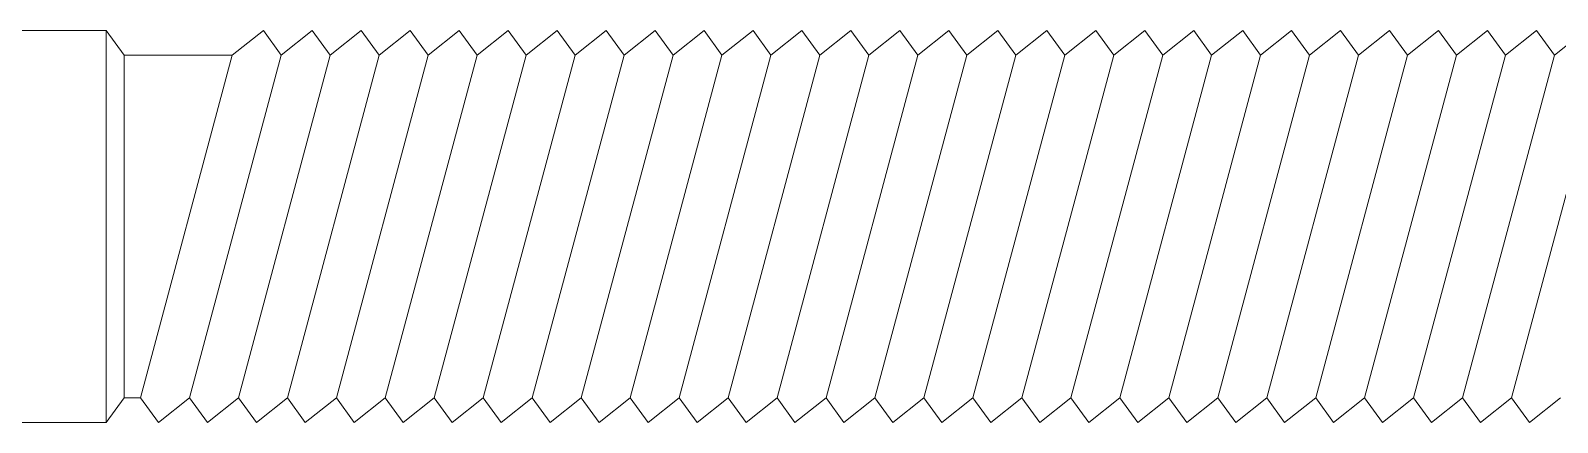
# Model space of a CAD drawing. Header units: millimetres. Extents: x 5654510 to 5731940, y 588357 to 647777.
# Drawn here: x 5698237 to 5698799, y 626847 to 626991 of the extents above; entities that cross this region are included whole.
import ezdxf

# ---------------------------------------------------------------- set-up
doc = ezdxf.new("R2010")
doc.units = ezdxf.units.MM
doc.header["$LTSCALE"] = 120
doc.header["$MEASUREMENT"] = 0
doc.layers.add('Buon lon', color=150, linetype='Continuous', lineweight=13)

msp = doc.modelspace()

# ---------------------------------------------------------------- linework, layer by layer
at = {"layer": 'Buon lon', "ltscale": 10}
for p, q in [((5698265.31, 626991.3), (5697585.81, 626991.3)), ((5698265.31, 626991.3), (5698265.31, 626847.3)), ((5698265.31, 626991.3), (5698271.9, 626982.3)), ((5698311.67, 626982.3), (5698323.08, 626991.3)), ((5698323.08, 626991.3), (5698329.67, 626982.3)), ((5698329.67, 626982.3), (5698341.08, 626991.3)), ((5698341.08, 626991.3), (5698347.67, 626982.3)), ((5698347.67, 626982.3), (5698359.08, 626991.3)), ((5698359.08, 626991.3), (5698365.67, 626982.3)), ((5698365.67, 626982.3), (5698377.08, 626991.3)), ((5698377.08, 626991.3), (5698383.67, 626982.3)), ((5698383.67, 626982.3), (5698395.08, 626991.3)), ((5698395.08, 626991.3), (5698401.67, 626982.3)), ((5698401.67, 626982.3), (5698413.08, 626991.3)), ((5698413.08, 626991.3), (5698419.67, 626982.3)), ((5698419.67, 626982.3), (5698431.08, 626991.3)), ((5698431.08, 626991.3), (5698437.67, 626982.3)), ((5698437.67, 626982.3), (5698449.08, 626991.3)), ((5698449.08, 626991.3), (5698455.67, 626982.3)), ((5698455.67, 626982.3), (5698467.08, 626991.3)), ((5698467.08, 626991.3), (5698473.67, 626982.3)), ((5698473.67, 626982.3), (5698485.08, 626991.3)), ((5698485.08, 626991.3), (5698491.67, 626982.3)), ((5698491.67, 626982.3), (5698503.08, 626991.3)), ((5698503.08, 626991.3), (5698509.67, 626982.3)), ((5698509.67, 626982.3), (5698521.08, 626991.3)), ((5698521.08, 626991.3), (5698527.67, 626982.3)), ((5698527.67, 626982.3), (5698539.08, 626991.3)), ((5698539.08, 626991.3), (5698545.67, 626982.3)), ((5698545.67, 626982.3), (5698557.08, 626991.3)), ((5698557.08, 626991.3), (5698563.67, 626982.3)), ((5698563.67, 626982.3), (5698575.08, 626991.3)), ((5698575.08, 626991.3), (5698581.67, 626982.3)), ((5698581.67, 626982.3), (5698593.08, 626991.3)), ((5698593.08, 626991.3), (5698599.67, 626982.3)), ((5698599.67, 626982.3), (5698611.08, 626991.3)), ((5698611.08, 626991.3), (5698617.67, 626982.3)), ((5698617.67, 626982.3), (5698629.08, 626991.3)), ((5698629.08, 626991.3), (5698635.67, 626982.3)), ((5698635.67, 626982.3), (5698647.08, 626991.3)), ((5698647.08, 626991.3), (5698653.67, 626982.3)), ((5698653.67, 626982.3), (5698665.08, 626991.3)), ((5698665.08, 626991.3), (5698671.67, 626982.3)), ((5698671.67, 626982.3), (5698683.08, 626991.3)), ((5698683.08, 626991.3), (5698689.67, 626982.3)), ((5698689.67, 626982.3), (5698701.08, 626991.3)), ((5698701.08, 626991.3), (5698707.67, 626982.3)), ((5698707.67, 626982.3), (5698719.08, 626991.3)), ((5698719.08, 626991.3), (5698725.67, 626982.3)), ((5698725.67, 626982.3), (5698737.08, 626991.3)), ((5698737.08, 626991.3), (5698743.67, 626982.3)), ((5698743.67, 626982.3), (5698755.08, 626991.3)), ((5698755.08, 626991.3), (5698761.67, 626982.3)), ((5698761.67, 626982.3), (5698773.08, 626991.3)), ((5698773.08, 626991.3), (5698779.67, 626982.3)), ((5698779.67, 626982.3), (5698791.08, 626991.3)), ((5698791.08, 626991.3), (5698797.67, 626982.3)), ((5698797.67, 626982.3), (5698809.08, 626991.3)), ((5698271.9, 626982.3), (5698271.9, 626856.3)), ((5698271.9, 626982.3), (5698311.67, 626982.3)), ((5698277.91, 626856.3), (5698311.67, 626982.3)), ((5698295.91, 626856.3), (5698329.67, 626982.3)), ((5698295.91, 626856.3), (5698329.67, 626982.3)), ((5698313.91, 626856.3), (5698347.67, 626982.3)), ((5698313.91, 626856.3), (5698347.67, 626982.3)), ((5698331.91, 626856.3), (5698365.67, 626982.3)), ((5698331.91, 626856.3), (5698365.67, 626982.3)), ((5698349.91, 626856.3), (5698383.67, 626982.3)), ((5698349.91, 626856.3), (5698383.67, 626982.3)), ((5698367.91, 626856.3), (5698401.67, 626982.3)), ((5698367.91, 626856.3), (5698401.67, 626982.3)), ((5698385.91, 626856.3), (5698419.67, 626982.3)), ((5698385.91, 626856.3), (5698419.67, 626982.3)), ((5698403.91, 626856.3), (5698437.67, 626982.3)), ((5698403.91, 626856.3), (5698437.67, 626982.3)), ((5698421.91, 626856.3), (5698455.67, 626982.3)), ((5698421.91, 626856.3), (5698455.67, 626982.3)), ((5698439.91, 626856.3), (5698473.67, 626982.3)), ((5698439.91, 626856.3), (5698473.67, 626982.3)), ((5698457.91, 626856.3), (5698491.67, 626982.3)), ((5698457.91, 626856.3), (5698491.67, 626982.3)), ((5698475.91, 626856.3), (5698509.67, 626982.3)), ((5698475.91, 626856.3), (5698509.67, 626982.3)), ((5698493.91, 626856.3), (5698527.67, 626982.3)), ((5698493.91, 626856.3), (5698527.67, 626982.3)), ((5698511.91, 626856.3), (5698545.67, 626982.3)), ((5698511.91, 626856.3), (5698545.67, 626982.3)), ((5698529.91, 626856.3), (5698563.67, 626982.3)), ((5698529.91, 626856.3), (5698563.67, 626982.3)), ((5698547.91, 626856.3), (5698581.67, 626982.3)), ((5698547.91, 626856.3), (5698581.67, 626982.3)), ((5698565.91, 626856.3), (5698599.67, 626982.3)), ((5698565.91, 626856.3), (5698599.67, 626982.3)), ((5698583.91, 626856.3), (5698617.67, 626982.3)), ((5698583.91, 626856.3), (5698617.67, 626982.3)), ((5698601.91, 626856.3), (5698635.67, 626982.3)), ((5698601.91, 626856.3), (5698635.67, 626982.3)), ((5698619.91, 626856.3), (5698653.67, 626982.3)), ((5698619.91, 626856.3), (5698653.67, 626982.3)), ((5698637.91, 626856.3), (5698671.67, 626982.3)), ((5698637.91, 626856.3), (5698671.67, 626982.3)), ((5698655.91, 626856.3), (5698689.67, 626982.3)), ((5698655.91, 626856.3), (5698689.67, 626982.3)), ((5698673.91, 626856.3), (5698707.67, 626982.3)), ((5698673.91, 626856.3), (5698707.67, 626982.3)), ((5698691.91, 626856.3), (5698725.67, 626982.3)), ((5698691.91, 626856.3), (5698725.67, 626982.3)), ((5698709.91, 626856.3), (5698743.67, 626982.3)), ((5698709.91, 626856.3), (5698743.67, 626982.3)), ((5698727.91, 626856.3), (5698761.67, 626982.3)), ((5698727.91, 626856.3), (5698761.67, 626982.3)), ((5698745.91, 626856.3), (5698779.67, 626982.3)), ((5698745.91, 626856.3), (5698779.67, 626982.3)), ((5698763.91, 626856.3), (5698797.67, 626982.3)), ((5698763.91, 626856.3), (5698797.67, 626982.3)), ((5698781.91, 626856.3), (5698815.67, 626982.3)), ((5698781.91, 626856.3), (5698815.67, 626982.3)), ((5698265.31, 626847.3), (5698271.9, 626856.3)), ((5698271.9, 626856.3), (5698277.91, 626856.3)), ((5698284.5, 626847.3), (5698277.91, 626856.3)), ((5698284.5, 626847.3), (5698295.91, 626856.3)), ((5698302.5, 626847.3), (5698295.91, 626856.3)), ((5698302.5, 626847.3), (5698313.91, 626856.3)), ((5698320.5, 626847.3), (5698313.91, 626856.3)), ((5698320.5, 626847.3), (5698331.91, 626856.3)), ((5698338.5, 626847.3), (5698331.91, 626856.3)), ((5698338.5, 626847.3), (5698349.91, 626856.3)), ((5698356.5, 626847.3), (5698349.91, 626856.3)), ((5698356.5, 626847.3), (5698367.91, 626856.3)), ((5698374.5, 626847.3), (5698367.91, 626856.3)), ((5698374.5, 626847.3), (5698385.91, 626856.3)), ((5698392.5, 626847.3), (5698385.91, 626856.3)), ((5698392.5, 626847.3), (5698403.91, 626856.3)), ((5698410.5, 626847.3), (5698403.91, 626856.3)), ((5698410.5, 626847.3), (5698421.91, 626856.3)), ((5698428.5, 626847.3), (5698421.91, 626856.3)), ((5698428.5, 626847.3), (5698439.91, 626856.3)), ((5698446.5, 626847.3), (5698439.91, 626856.3)), ((5698446.5, 626847.3), (5698457.91, 626856.3)), ((5698464.5, 626847.3), (5698457.91, 626856.3)), ((5698464.5, 626847.3), (5698475.91, 626856.3)), ((5698482.5, 626847.3), (5698475.91, 626856.3)), ((5698482.5, 626847.3), (5698493.91, 626856.3)), ((5698500.5, 626847.3), (5698493.91, 626856.3)), ((5698500.5, 626847.3), (5698511.91, 626856.3)), ((5698518.5, 626847.3), (5698511.91, 626856.3)), ((5698518.5, 626847.3), (5698529.91, 626856.3)), ((5698536.5, 626847.3), (5698529.91, 626856.3)), ((5698536.5, 626847.3), (5698547.91, 626856.3)), ((5698554.5, 626847.3), (5698547.91, 626856.3)), ((5698554.5, 626847.3), (5698565.91, 626856.3)), ((5698572.5, 626847.3), (5698565.91, 626856.3)), ((5698572.5, 626847.3), (5698583.91, 626856.3)), ((5698590.5, 626847.3), (5698583.91, 626856.3)), ((5698590.5, 626847.3), (5698601.91, 626856.3)), ((5698608.5, 626847.3), (5698601.91, 626856.3)), ((5698608.5, 626847.3), (5698619.91, 626856.3)), ((5698626.5, 626847.3), (5698619.91, 626856.3)), ((5698626.5, 626847.3), (5698637.91, 626856.3)), ((5698644.5, 626847.3), (5698637.91, 626856.3)), ((5698644.5, 626847.3), (5698655.91, 626856.3)), ((5698662.5, 626847.3), (5698655.91, 626856.3)), ((5698662.5, 626847.3), (5698673.91, 626856.3)), ((5698680.5, 626847.3), (5698673.91, 626856.3)), ((5698680.5, 626847.3), (5698691.91, 626856.3)), ((5698698.5, 626847.3), (5698691.91, 626856.3)), ((5698698.5, 626847.3), (5698709.91, 626856.3)), ((5698716.5, 626847.3), (5698709.91, 626856.3)), ((5698716.5, 626847.3), (5698727.91, 626856.3)), ((5698734.5, 626847.3), (5698727.91, 626856.3)), ((5698734.5, 626847.3), (5698745.91, 626856.3)), ((5698752.5, 626847.3), (5698745.91, 626856.3)), ((5698752.5, 626847.3), (5698763.91, 626856.3)), ((5698770.5, 626847.3), (5698763.91, 626856.3)), ((5698770.5, 626847.3), (5698781.91, 626856.3)), ((5698788.5, 626847.3), (5698781.91, 626856.3)), ((5698788.5, 626847.3), (5698799.91, 626856.3)), ((5697585.81, 626847.3), (5698265.31, 626847.3))]:
    msp.add_line(p, q, dxfattribs=at)

doc.saveas('drawing.dxf')
